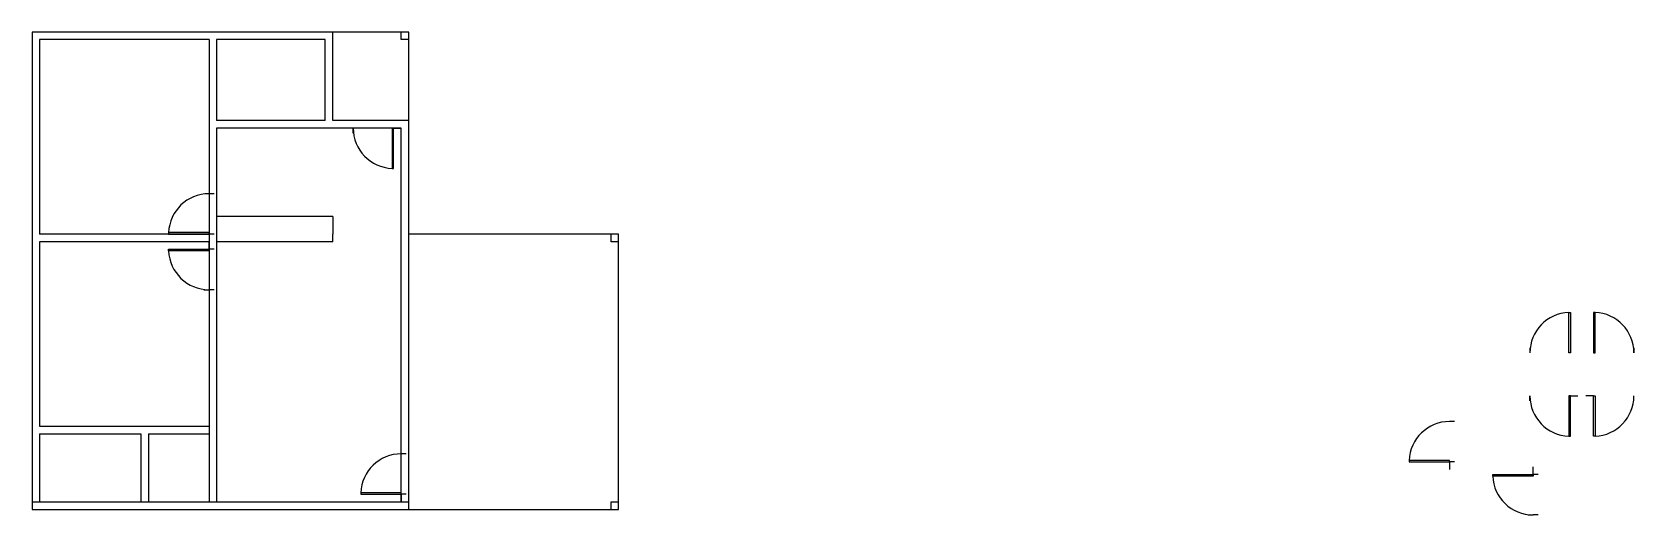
# Model space of a CAD drawing. Header units: millimetres. Extents: x -621.8 to -590.1, y 880.3 to 889.9.
import ezdxf

# ---------------------------------------------------------------- set-up
doc = ezdxf.new("R2010")
doc.units = ezdxf.units.MM

msp = doc.modelspace()

# ---------------------------------------------------------------- linework, layer by layer
for p, q in [((-621.8, 889.85), (-621.8, 880.4)), ((-614.35, 889.85), (-621.8, 889.85)), ((-621.65, 889.7), (-621.65, 888.1)), ((-618.3, 889.7), (-621.65, 889.7)), ((-618.3, 889.7), (-618.3, 888.1)), ((-618.15, 889.7), (-618.15, 888.1)), ((-616, 889.7), (-618.15, 889.7)), ((-616, 888.1), (-616, 889.7)), ((-615.85, 888.1), (-615.85, 889.85)), ((-614.5, 889.7), (-614.5, 889.85)), ((-614.35, 889.7), (-614.5, 889.7)), ((-614.35, 880.4), (-614.35, 889.85)), ((-621.65, 888.1), (-621.65, 887.95)), ((-618.3, 888.1), (-618.3, 887.95)), ((-616, 888.1), (-618.15, 888.1)), ((-614.35, 888.1), (-615.85, 888.1)), ((-621.65, 887.95), (-621.65, 885.85)), ((-618.3, 887.95), (-618.3, 885.85)), ((-614.5, 887.95), (-618.15, 887.95)), ((-614.5, 887.95), (-618.15, 887.95)), ((-618.15, 887.95), (-618.15, 885.85)), ((-615.45, 887.85), (-615.45, 887.95)), ((-614.65, 887.85), (-614.65, 887.95)), ((-614.65, 887.95), (-614.65, 887.95)), ((-614.65, 887.95), (-614.5, 887.95)), ((-614.65, 887.95), (-614.65, 887.95)), ((-614.65, 887.95), (-614.5, 887.95)), ((-614.5, 880.55), (-614.5, 887.95)), ((-618.2, 886.65), (-618.3, 886.65)), ((-615.85, 886.2), (-618.15, 886.2)), ((-615.85, 886.2), (-615.85, 885.85)), ((-618.3, 885.85), (-621.65, 885.85)), ((-618.2, 885.85), (-618.3, 885.85)), ((-618.3, 885.85), (-618.3, 885.85)), ((-618.3, 885.85), (-618.3, 885.7)), ((-618.15, 885.85), (-618.15, 885.7)), ((-615.85, 885.7), (-615.85, 885.85)), ((-610.2, 885.85), (-614.35, 885.85)), ((-610.35, 885.7), (-610.35, 885.85)), ((-610.2, 880.4), (-610.2, 885.85)), ((-618.3, 885.7), (-621.65, 885.7)), ((-621.65, 885.7), (-621.65, 882.95)), ((-618.4, 885.55), (-618.3, 885.55)), ((-618.3, 885.7), (-618.3, 880.55)), ((-618.3, 885.7), (-618.3, 885.7)), ((-618.3, 885.7), (-618.3, 885.7)), ((-618.3, 885.55), (-618.3, 885.7)), ((-618.3, 885.7), (-618.3, 885.7)), ((-618.3, 885.7), (-618.3, 885.7)), ((-618.3, 885.55), (-618.3, 885.7)), ((-618.3, 885.7), (-618.3, 885.7)), ((-618.3, 885.7), (-618.3, 885.7)), ((-618.3, 885.55), (-618.3, 885.55)), ((-618.2, 885.55), (-618.3, 885.55)), ((-618.3, 885.55), (-618.3, 885.55)), ((-615.85, 885.7), (-618.15, 885.7)), ((-618.15, 885.7), (-618.15, 880.55)), ((-610.2, 885.7), (-610.35, 885.7)), ((-618.4, 884.75), (-618.3, 884.75)), ((-618.2, 884.75), (-618.3, 884.75)), ((-592.179, 883.6), (-592.179, 883.5)), ((-591.379, 883.6), (-591.379, 883.5)), ((-590.921, 883.6), (-590.921, 883.5)), ((-590.121, 883.6), (-590.121, 883.5)), ((-621.65, 882.95), (-621.65, 882.8)), ((-621.65, 882.8), (-621.65, 882.05)), ((-592.179, 882.55), (-592.179, 882.65)), ((-591.379, 882.55), (-591.379, 882.65)), ((-591.379, 882.65), (-591.379, 882.65)), ((-591.379, 882.65), (-591.229, 882.65)), ((-591.379, 882.65), (-591.379, 882.65)), ((-591.379, 882.65), (-591.229, 882.65)), ((-590.921, 882.65), (-591.071, 882.65)), ((-591.071, 882.65), (-591.071, 882.65)), ((-591.071, 882.65), (-591.071, 882.65)), ((-591.071, 882.65), (-591.071, 882.65)), ((-591.071, 882.65), (-591.071, 882.65)), ((-590.921, 882.65), (-591.071, 882.65)), ((-591.071, 882.65), (-591.071, 882.65)), ((-591.071, 882.65), (-591.071, 882.65)), ((-591.071, 882.65), (-591.071, 882.65)), ((-591.071, 882.65), (-591.071, 882.65)), ((-590.921, 882.55), (-590.921, 882.65)), ((-590.921, 882.65), (-590.921, 882.65)), ((-590.921, 882.65), (-590.921, 882.65)), ((-590.121, 882.55), (-590.121, 882.65)), ((-621.65, 882.05), (-618.3, 882.05)), ((-593.668, 882.14), (-593.768, 882.14)), ((-621.65, 881.9), (-619.65, 881.9)), ((-621.65, 881.9), (-621.65, 880.55)), ((-619.65, 881.9), (-619.65, 880.55)), ((-619.5, 881.9), (-619.5, 880.55)), ((-619.5, 881.9), (-618.3, 881.9)), ((-614.4, 881.5), (-614.5, 881.5)), ((-593.668, 881.34), (-593.768, 881.34)), ((-593.768, 881.34), (-593.768, 881.34)), ((-593.768, 881.34), (-593.768, 881.19)), ((-593.768, 881.19), (-593.768, 881.19)), ((-593.768, 881.19), (-593.768, 881.19)), ((-592.215, 881.091), (-592.115, 881.091)), ((-592.115, 881.091), (-592.115, 881.241)), ((-592.115, 881.241), (-592.115, 881.241)), ((-592.115, 881.241), (-592.115, 881.241)), ((-592.115, 881.091), (-592.115, 881.241)), ((-592.115, 881.241), (-592.115, 881.241)), ((-592.115, 881.241), (-592.115, 881.241)), ((-592.115, 881.091), (-592.115, 881.091)), ((-592.015, 881.091), (-592.115, 881.091)), ((-592.115, 881.091), (-592.115, 881.091)), ((-614.4, 880.7), (-614.5, 880.7)), ((-614.5, 880.7), (-614.5, 880.7)), ((-614.5, 880.7), (-614.5, 880.55)), ((-621.8, 880.55), (-614.35, 880.55)), ((-621.8, 880.4), (-610.2, 880.4)), ((-621.65, 880.55), (-618.3, 880.55)), ((-618.15, 880.55), (-614.5, 880.55)), ((-614.5, 880.55), (-614.5, 880.55)), ((-614.5, 880.55), (-614.5, 880.55)), ((-610.35, 880.4), (-610.35, 880.55)), ((-610.35, 880.55), (-610.2, 880.55)), ((-592.215, 880.291), (-592.115, 880.291)), ((-592.015, 880.291), (-592.115, 880.291))]:
    msp.add_line(p, q)
for points in [[(-614.65, 887.95), (-614.68, 887.95), (-614.68, 887.15), (-614.65, 887.15)], [(-618.3, 885.85), (-618.3, 885.88), (-619.1, 885.88), (-619.1, 885.85)], [(-618.3, 885.55), (-618.3, 885.52), (-619.1, 885.52), (-619.1, 885.55)], [(-591.379, 883.5), (-591.409, 883.5), (-591.409, 884.3), (-591.379, 884.3)], [(-590.921, 883.5), (-590.891, 883.5), (-590.891, 884.3), (-590.921, 884.3)], [(-591.379, 882.65), (-591.409, 882.65), (-591.409, 881.85), (-591.379, 881.85)], [(-590.921, 882.65), (-590.891, 882.65), (-590.891, 881.85), (-590.921, 881.85)], [(-593.768, 881.34), (-593.768, 881.37), (-594.568, 881.37), (-594.568, 881.34)], [(-592.115, 881.091), (-592.115, 881.061), (-592.915, 881.061), (-592.915, 881.091)], [(-614.5, 880.7), (-614.5, 880.73), (-615.3, 880.73), (-615.3, 880.7)]]:
    msp.add_lwpolyline(points, close=True)
for centre, start, end in [((-614.65, 887.95), 180, 267.8524), ((-618.3, 885.85), 90, 177.8524), ((-618.3, 885.55), 182.1476, 270), ((-591.379, 883.5), 92.1476, 180), ((-590.921, 883.5), 0, 87.8524), ((-591.379, 882.65), 180, 267.8524), ((-590.921, 882.65), 272.1476, 0), ((-593.768, 881.34), 90, 177.8524), ((-614.5, 880.7), 90, 177.8524), ((-592.115, 881.091), 182.1476, 270)]:
    msp.add_arc(centre, 0.8, start, end)

doc.saveas('drawing.dxf')
